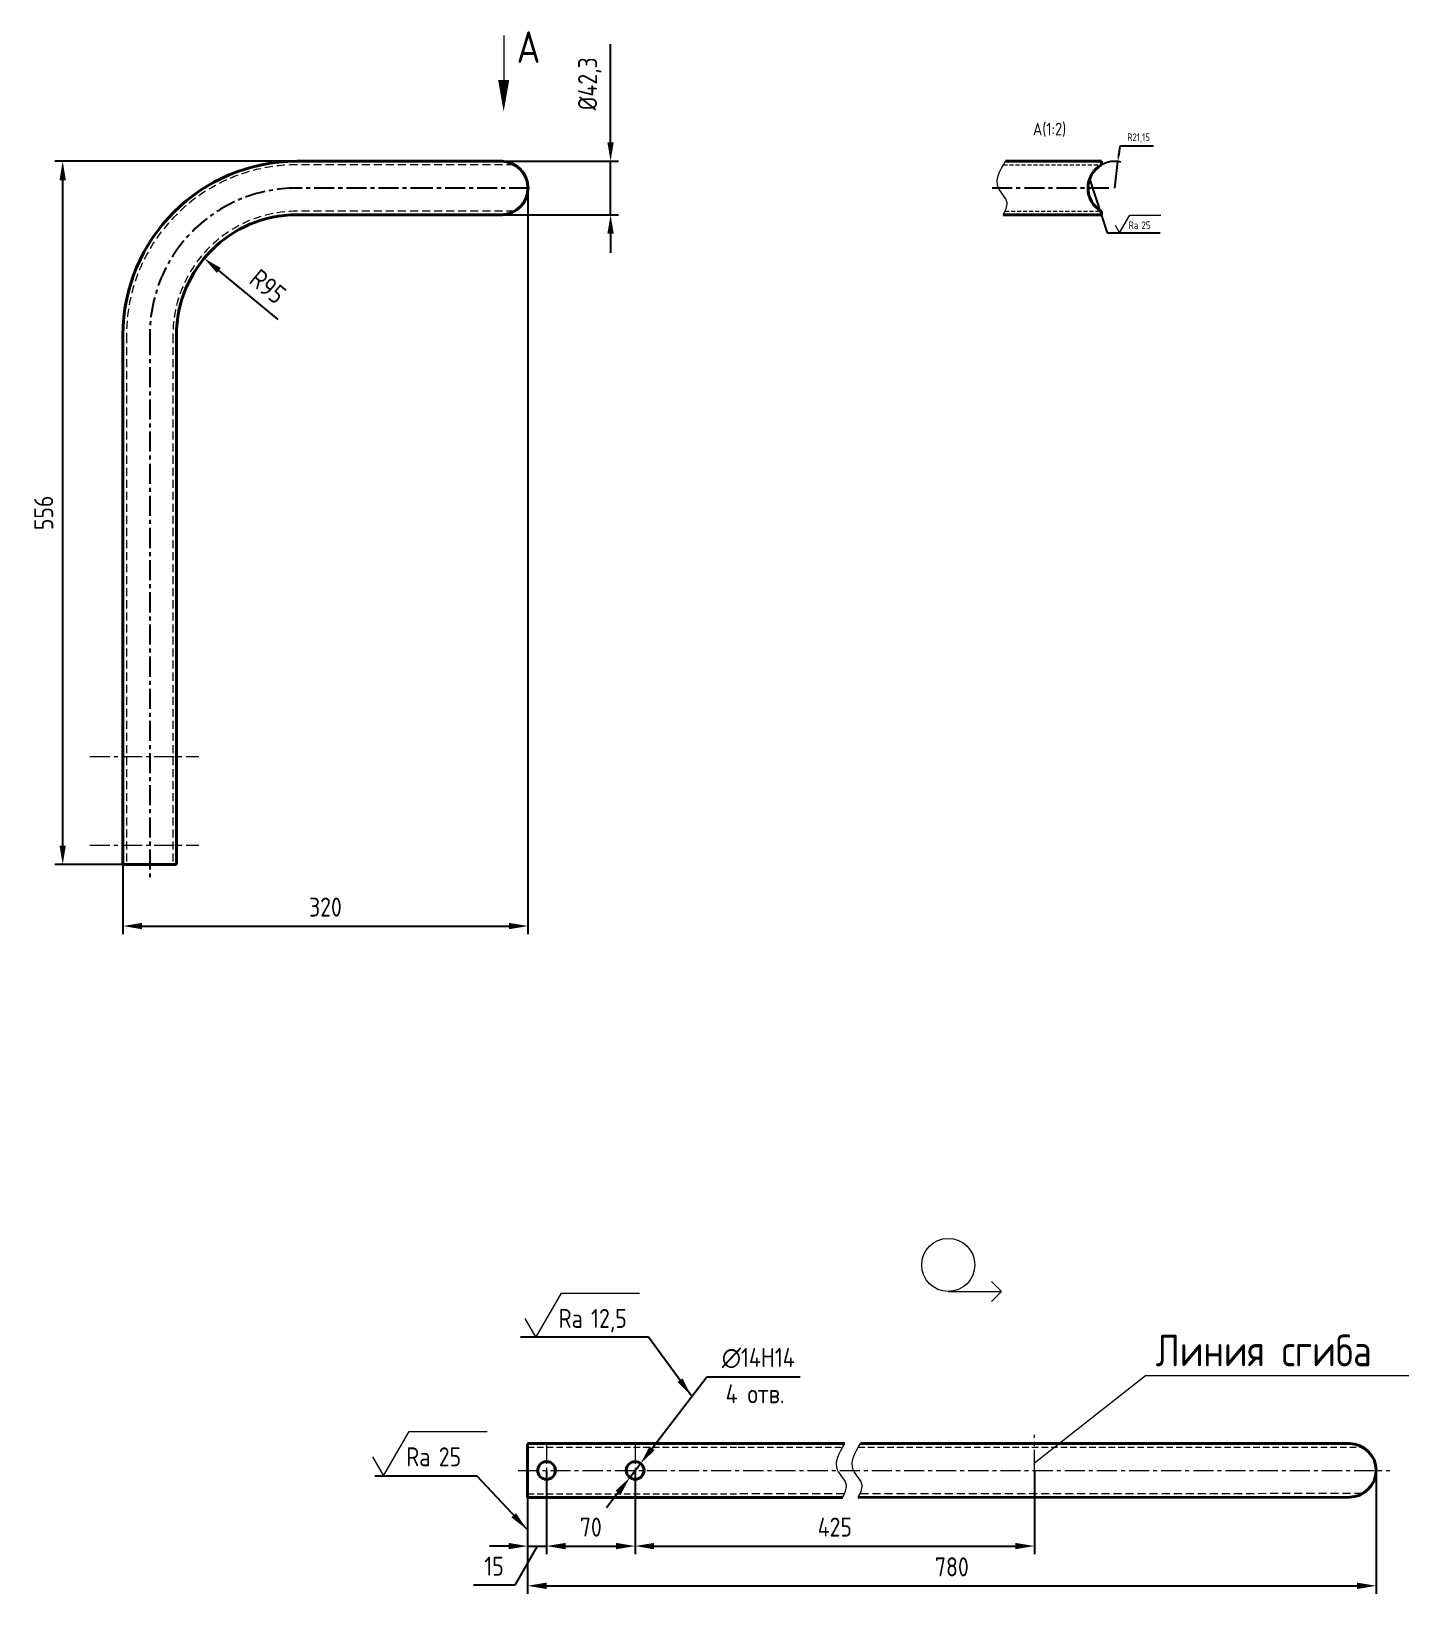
# Model space of a CAD drawing. Header units: millimetres. Extents: x 164 to 1253, y -438 to 796.
import ezdxf
from ezdxf.enums import TextEntityAlignment as Align

# ---------------------------------------------------------------- set-up
doc = ezdxf.new("R2010")
doc.units = ezdxf.units.MM
for name, pattern in [('CENTER', [50.8, 31.75, -6.35, 6.35, -6.35]), ('HIDDEN', [9.525, 6.35, -3.175]), ('PHANTOM', [63.5, 31.75, -6.35, 6.35, -6.35, 6.35, -6.35])]:
    doc.linetypes.add(name, pattern=pattern)
for name, color, linetype, lineweight in [('AM_5', 3, 'Continuous', 25), ('Bord', 1, 'Continuous', 18), ('Cen', 5, 'CENTER', 18), ('Con', 6, 'Continuous', 40), ('Cont', 6, 'Continuous', 18), ('Dim', 7, 'Continuous', 18), ('Hide', 2, 'HIDDEN', 18), ('Phan', 5, 'PHANTOM', 18), ('Text', 3, 'Continuous', 18), ('Textb', 6, 'Continuous', 18)]:
    doc.layers.add(name, color=color, linetype=linetype, lineweight=lineweight)
doc.layers.add('Cent', color=5, linetype='CENTER')
doc.styles.add('Style1', font='romans.shx', dxfattribs={"width": 0.8})
doc.dimstyles.new('LIN 4', dxfattribs={"dimscale": 4, "dimtxt": 3, "dimasz": 3, "dimexe": 1.5, "dimexo": 0, "dimgap": 1.5, "dimtad": 1, "dimdec": 4, "dimrnd": 1, "dimdsep": 46, "dimtxsty": 'Style1', "dimcen": 0, "dimdle": 2, "dimclrd": 256, "dimclrt": 3, "dimadec": 0, "dimazin": 0, "dimtfac": 0.666667, "dimtdec": 4, "dimtmove": 0, "dimatfit": 0, "dimfxl": 1, "dimtvp": 0.833333, "dimtolj": 1, "dimtzin": 0, "dimarcsym": 0})
doc.dimstyles.new('LIN10', dxfattribs={"dimscale": 10, "dimtxt": 3, "dimasz": 3, "dimexe": 1.5, "dimexo": 0, "dimgap": 1, "dimtad": 1, "dimdec": 0, "dimzin": 12, "dimdsep": 46, "dimtxsty": 'Style1', "dimcen": 0, "dimclrt": 3, "dimadec": 0, "dimazin": 0, "dimtfac": 1, "dimtdec": 0, "dimtmove": 0, "dimatfit": 3, "dimfxl": 1, "dimtolj": 1, "dimtzin": 12, "dimarcsym": 0})
doc.dimstyles.new('Lin5$0', dxfattribs={"dimscale": 5, "dimtxt": 3, "dimasz": 3, "dimexe": 1.25, "dimexo": 0, "dimgap": 1.5, "dimtad": 1, "dimtxsty": 'Style1', "dimcen": 2.5, "dimclrt": 3, "dimadec": 0, "dimazin": 0, "dimtfac": 1, "dimtmove": 0, "dimatfit": 3, "dimfxl": 1, "dimarcsym": 0})
doc.dimstyles.new('Lin5$3', dxfattribs={"dimscale": 5, "dimtxt": 3, "dimasz": 3, "dimexe": 1.25, "dimexo": 0, "dimgap": 1.5, "dimtad": 1, "dimtoh": 1, "dimtxsty": 'Style1', "dimcen": 2.5, "dimclrt": 3, "dimadec": 0, "dimazin": 0, "dimtfac": 1, "dimtmove": 0, "dimatfit": 3, "dimfxl": 1, "dimarcsym": 0})
doc.dimstyles.new('Lin5$4', dxfattribs={"dimscale": 5, "dimtxt": 3, "dimasz": 3, "dimexe": 1.25, "dimexo": 0, "dimgap": 1.5, "dimtad": 1, "dimtoh": 1, "dimtxsty": 'Style1', "dimcen": 2.5, "dimclrt": 3, "dimadec": 0, "dimazin": 0, "dimtfac": 1, "dimtmove": 0, "dimatfit": 3, "dimfxl": 1, "dimarcsym": 0})

# ---------------------------------------------------------------- blocks, each defined once
blk = doc.blocks.new('*D14')
at = {"layer": 'Defpoints', "color": 0, "transparency": 16777216}
for p in [(189.2, 693.3), (393.3, 693.3), (258, 137.7)]:
    blk.add_point(p, dxfattribs=at)
at = {"layer": 'Dim', "color": 0, "lineweight": -2, "transparency": 16777216}
for p, q in [((393.3, 693.3), (182.9, 693.3)), ((189.2, 152.7), (189.2, 678.3)), ((258, 137.7), (182.9, 137.7))]:
    blk.add_line(p, q, dxfattribs=at)
at = {"layer": 'Dim', "color": 0, "transparency": 16777216}
for points in [[(186.7, 678.3), (191.7, 678.3), (189.2, 693.3)], [(186.7, 152.7), (191.7, 152.7), (189.2, 137.7)]]:
    blk.add_solid(points, dxfattribs=at)
at = {"layer": 'Dim', "color": 3, "lineweight": 18, "transparency": 16777216, "insert": (174.2, 415.5), "char_height": 15, "attachment_point": 5, "rotation": 90, "style": 'Style1'}
blk.add_mtext('556', dxfattribs=at)
blk = doc.blocks.new('*D15')
at = {"layer": 'Defpoints', "color": 0, "transparency": 16777216}
for p in [(301, 616.6), (374.1, 556)]:
    blk.add_point(p, dxfattribs=at)
at = {"layer": 'Dim', "color": 0, "lineweight": -2, "transparency": 16777216}
blk.add_line((359.4, 568.2), (312.5, 607.1), dxfattribs=at)
at = {"layer": 'Dim', "color": 0, "transparency": 16777216}
blk.add_solid([(314.1, 609), (310.9, 605.1), (301, 616.6)], dxfattribs=at)
at = {"layer": 'Dim', "color": 3, "lineweight": 18, "transparency": 16777216, "insert": (351.3, 594.4), "char_height": 15, "attachment_point": 5, "rotation": 320.3367, "style": 'Style1'}
blk.add_mtext('R95', dxfattribs=at)
blk = doc.blocks.new('*D19')
at = {"layer": 'Defpoints', "color": 0, "transparency": 16777216}
for p in [(556.5, -341), (571.5, -340.9), (571.5, -400.7)]:
    blk.add_point(p, dxfattribs=at)
at = {"layer": 'Dim', "color": 0, "lineweight": -2, "transparency": 16777216}
for p, q in [((556.5, -341), (556.5, -407)), ((571.5, -340.9), (571.5, -407)), ((541.5, -400.7), (526.5, -400.7)), ((564, -400.7), (546.4, -431.6)), ((556.5, -400.7), (571.5, -400.7)), ((556.5, -400.7), (571.5, -400.7)), ((586.5, -400.7), (601.5, -400.7)), ((546.4, -431.6), (513.7, -431.6))]:
    blk.add_line(p, q, dxfattribs=at)
at = {"layer": 'Dim', "color": 0, "transparency": 16777216}
for points in [[(541.5, -398.2), (541.5, -403.2), (556.5, -400.7)], [(586.5, -398.2), (586.5, -403.2), (571.5, -400.7)]]:
    blk.add_solid(points, dxfattribs=at)
at = {"layer": 'Dim', "color": 3, "lineweight": 18, "transparency": 16777216, "insert": (530.1, -416.6), "char_height": 15, "attachment_point": 5, "style": 'Style1'}
blk.add_mtext('15', dxfattribs=at)
blk = doc.blocks.new('*D20')
at = {"layer": 'Defpoints', "color": 0, "transparency": 16777216}
for p in [(571.5, -340.9), (641.5, -341), (641.5, -400.7)]:
    blk.add_point(p, dxfattribs=at)
at = {"layer": 'Dim', "color": 0, "lineweight": -2, "transparency": 16777216}
for p, q in [((571.5, -340.9), (571.5, -407)), ((641.5, -341), (641.5, -407)), ((586.5, -400.7), (626.5, -400.7))]:
    blk.add_line(p, q, dxfattribs=at)
at = {"layer": 'Dim', "color": 0, "transparency": 16777216}
for points in [[(586.5, -398.2), (586.5, -403.2), (571.5, -400.7)], [(626.5, -398.2), (626.5, -403.2), (641.5, -400.7)]]:
    blk.add_solid(points, dxfattribs=at)
at = {"layer": 'Dim', "color": 3, "lineweight": 18, "transparency": 16777216, "insert": (606.5, -385.7), "char_height": 15, "attachment_point": 5, "style": 'Style1'}
blk.add_mtext('70', dxfattribs=at)
blk = doc.blocks.new('*D21')
at = {"layer": 'Defpoints', "color": 0, "transparency": 16777216}
for p in [(641.5, -341), (957, -341), (957, -400.7)]:
    blk.add_point(p, dxfattribs=at)
at = {"layer": 'Dim', "color": 0, "lineweight": -2, "transparency": 16777216}
for p, q in [((641.5, -341), (641.5, -407)), ((957, -341), (957, -407)), ((656.5, -400.7), (942, -400.7))]:
    blk.add_line(p, q, dxfattribs=at)
at = {"layer": 'Dim', "color": 0, "transparency": 16777216}
for points in [[(656.5, -398.2), (656.5, -403.2), (641.5, -400.7)], [(942, -398.2), (942, -403.2), (957, -400.7)]]:
    blk.add_solid(points, dxfattribs=at)
at = {"layer": 'Dim', "color": 3, "lineweight": 18, "transparency": 16777216, "insert": (799.3, -385.7), "char_height": 15, "attachment_point": 5, "style": 'Style1'}
blk.add_mtext('425', dxfattribs=at)
blk = doc.blocks.new('*D22')
at = {"layer": 'Defpoints', "color": 0, "transparency": 16777216}
for p in [(556.5, -341), (1227, -340.9), (1227, -432.1)]:
    blk.add_point(p, dxfattribs=at)
at = {"layer": 'Dim', "color": 0, "lineweight": -2, "transparency": 16777216}
for p, q in [((556.5, -341), (556.5, -438.4)), ((1227, -340.9), (1227, -438.4)), ((571.5, -432.1), (1212, -432.1))]:
    blk.add_line(p, q, dxfattribs=at)
at = {"layer": 'Dim', "color": 0, "transparency": 16777216}
for points in [[(571.5, -429.6), (571.5, -434.6), (556.5, -432.1)], [(1212, -429.6), (1212, -434.6), (1227, -432.1)]]:
    blk.add_solid(points, dxfattribs=at)
at = {"layer": 'Dim', "color": 3, "lineweight": 18, "transparency": 16777216, "insert": (891.8, -417.1), "char_height": 15, "attachment_point": 5, "style": 'Style1'}
blk.add_mtext('780', dxfattribs=at)
blk = doc.blocks.new('*D23')
at = {"layer": 'Defpoints', "color": 0, "transparency": 16777216}
for p in [(645.8, -335.5), (637.3, -346.6)]:
    blk.add_point(p, dxfattribs=at)
at = {"layer": 'Dim', "color": 0, "lineweight": -2, "transparency": 16777216}
for p, q in [((698.1, -267.2), (654.9, -323.6)), ((771.9, -267.2), (698.1, -267.2)), ((637.3, -346.6), (645.8, -335.5)), ((628.1, -358.5), (619, -370.4))]:
    blk.add_line(p, q, dxfattribs=at)
at = {"layer": 'Dim', "color": 0, "transparency": 16777216}
for points in [[(652.9, -322), (656.9, -325.1), (645.8, -335.5)], [(626.1, -356.9), (630.1, -360), (637.3, -346.6)]]:
    blk.add_solid(points, dxfattribs=at)
at = {"layer": 'Dim', "color": 3, "lineweight": 18, "transparency": 16777216, "insert": (738.8, -252.2), "char_height": 15, "attachment_point": 5, "style": 'Style1'}
blk.add_mtext('∅14Н14', dxfattribs=at)
blk = doc.blocks.new('sherISO_01')
at = {"layer": 'Text'}
blk.add_line((4.04, 7), (16.36, 7), dxfattribs=at)
blk.add_lwpolyline([(-1.73, 3), (0, 0), (4.04, 7)], dxfattribs=at)
at = {"layer": 'Text', "style": 'Style1', "width": 0.8}
blk.add_text('Ra', height=3, dxfattribs=at).set_placement((3.58, 1.5))
blk.add_attdef('12,5', (8.73, 1.5), '', height=3, dxfattribs=at)
blk = doc.blocks.new('*D24')
at = {"layer": 'Defpoints', "color": 0, "transparency": 16777216}
for p in [(503.3, 693.3), (622.1, 693.3), (503.3, 651)]:
    blk.add_point(p, dxfattribs=at)
at = {"layer": 'Dim', "color": 0, "lineweight": -2, "transparency": 16777216}
for p, q in [((622.1, 708.3), (622.1, 785.7)), ((503.3, 693.3), (628.4, 693.3)), ((622.1, 651), (622.1, 693.3)), ((503.3, 651), (628.4, 651)), ((622.1, 636), (622.1, 621))]:
    blk.add_line(p, q, dxfattribs=at)
at = {"layer": 'Dim', "color": 0, "transparency": 16777216}
for points in [[(619.6, 708.3), (624.6, 708.3), (622.1, 693.3)], [(619.6, 636), (624.6, 636), (622.1, 651)]]:
    blk.add_solid(points, dxfattribs=at)
at = {"layer": 'Dim', "color": 3, "lineweight": 18, "transparency": 16777216, "insert": (605.7, 754.5), "char_height": 15, "attachment_point": 5, "rotation": 90, "style": 'Style1'}
blk.add_mtext('%%C42,3', dxfattribs=at)
blk = doc.blocks.new('ZNAK09')
at = {"layer": 'Cont'}
for p, q in [((8.51, 0.22), (14.53, 0.22)), ((14.53, 0.22), (13.4, 1.35)), ((14.53, 0.22), (13.4, -0.91))]:
    blk.add_line(p, q, dxfattribs=at)
blk.add_circle((8.51, 3.22), 3, dxfattribs=at)
at = {"layer": 'Textb', "style": 'Style1', "width": 0.8}
blk.add_attdef('А', text='', height=6, dxfattribs=at).set_placement((3.83, 0.22), align=Align.RIGHT)
blk = doc.blocks.new('*D26')
at = {"layer": 'Defpoints', "color": 0, "transparency": 16777216}
for p in [(556.8, 672.1), (236.8, 137.7), (556.8, 89.1)]:
    blk.add_point(p, dxfattribs=at)
at = {"layer": 'Dim', "color": 0, "lineweight": -2, "transparency": 16777216}
for p, q in [((556.8, 672.1), (556.8, 82.8)), ((236.8, 137.7), (236.8, 82.8)), ((251.8, 89.1), (541.8, 89.1))]:
    blk.add_line(p, q, dxfattribs=at)
at = {"layer": 'Dim', "color": 0, "transparency": 16777216}
for points in [[(251.8, 91.6), (251.8, 86.6), (236.8, 89.1)], [(541.8, 91.6), (541.8, 86.6), (556.8, 89.1)]]:
    blk.add_solid(points, dxfattribs=at)
at = {"layer": 'Dim', "color": 3, "lineweight": 18, "transparency": 16777216, "insert": (396.8, 104.1), "char_height": 15, "attachment_point": 5, "style": 'Style1'}
blk.add_mtext('320', dxfattribs=at)
blk = doc.blocks.new('*D30')
at = {"layer": 'AM_5', "color": 0, "lineweight": -2, "transparency": 16777216}
for p, q in [((1024.4, 705.1), (1023.7, 699.1)), ((1051.2, 705.1), (1024.4, 705.1)), ((1020.5, 672.1), (1023, 693.1))]:
    blk.add_line(p, q, dxfattribs=at)
blk.add_arc((1020.5, 672.1), 21.1, 76.5696, 119.8177, dxfattribs=at)
at = {"layer": 'AM_5', "color": 0, "transparency": 16777216}
blk.add_solid([(1022.7, 699.2), (1024.7, 699), (1023, 693.1)], dxfattribs=at)
at = {"layer": 'Defpoints', "color": 0, "transparency": 16777216}
for p in [(1023, 693.1), (1020.5, 672.1)]:
    blk.add_point(p, dxfattribs=at)
at = {"layer": 'AM_5', "color": 3, "transparency": 16777216, "insert": (1039.3, 711.6), "char_height": 6, "attachment_point": 5, "style": 'Style1'}
blk.add_mtext('R21,15', dxfattribs=at)

msp = doc.modelspace()

# ---------------------------------------------------------------- linework, layer by layer
at = {"layer": 'Bord'}
for points, knots in [([(932.377, 650.989), (934.086, 654.209), (938.213, 661.986), (923.049, 674.254), (929.948, 686.118), (934.118, 693.289)], [0, 0, 0, 0, 9.91633489, 23.95031449, 45.39141558, 45.39141558, 45.39141558, 45.39141558]), ([(805.409, -362.261), (807.137, -358.959), (811.258, -351.087), (796.11, -338.765), (802.992, -326.9), (807.151, -319.728)], [0, 0, 0, 0, 10.13776552, 24.17174511, 45.6128462, 45.6128462, 45.6128462, 45.6128462]), ([(817.764, -362.205), (819.488, -358.923), (823.61, -351.074), (808.458, -338.765), (815.344, -326.9), (819.506, -319.728)], [0, 0, 0, 0, 10.08478292, 24.11876251, 45.5598636, 45.5598636, 45.5598636, 45.5598636])]:
    msp.add_open_spline(points, degree=3, knots=knots, dxfattribs=at)
at = {"layer": 'Cen', "ltscale": 0.5}
for p, q in [((210.655, 222.93), (296.838, 222.93)), ((210.655, 152.93), (296.838, 152.93)), ((571.533, -319.743), (571.533, -362.043)), ((641.533, -319.743), (641.533, -362.043)), ((549.194, -341.013), (1237.735, -341.013))]:
    msp.add_line(p, q, dxfattribs=at)
at = {"layer": 'Cent', "ltscale": 0.5}
msp.add_line((1015.729, 672.139), (921.832, 672.139), dxfattribs=at)
msp.add_lwpolyline([(557.977, 672.139), (480.021, 672.139), (374.127, 672.139, 0.41421356), (257.977, 555.989), (257.977, 127.714)], format="xyb", dxfattribs=at)
at = {"layer": 'Con'}
for p, q in [((934.118, 693.289), (1010.029, 693.289)), ((1010.029, 690.489), (1010.029, 693.289)), ((1010.029, 650.989), (1010.029, 653.789)), ((236.827, 137.714), (279.127, 137.714)), ((279.127, 137.714), (236.827, 137.714)), ((556.533, -319.728), (720.439, -319.728)), ((556.533, -319.863), (556.533, -362.163))]:
    msp.add_line(p, q, dxfattribs=at)
at = {"layer": 'Con', "ltscale": 0.5}
msp.add_line((932.377, 650.989), (1010.029, 650.989), dxfattribs=at)
at = {"layer": 'Con'}
for points in [[(536.827, 693.289), (374.127, 693.289, 0.41421356), (236.827, 555.989), (236.827, 137.714)], [(536.827, 650.989), (374.127, 650.989, 0.41421356), (279.127, 555.989), (279.127, 137.714)]]:
    msp.add_lwpolyline(points, format="xyb", dxfattribs=at)
for points in [[(720.439, -319.728), (807.151, -319.728)], [(819.506, -319.728), (982.605, -319.728), (1205.876, -319.728)], [(805.409, -362.261), (723.537, -362.298), (556.533, -362.298)], [(1205.902, -362.028), (817.764, -362.205)]]:
    msp.add_lwpolyline(points, dxfattribs=at)
for centre in [(571.533, -340.993), (641.533, -340.893)]:
    msp.add_circle(centre, 7, dxfattribs=at)
for centre, start, end in [((535.677, 672.139), 270, 90), ((1020.546, 672.139), 119.817653, 240.182347), ((1205.876, -340.878), 270, 90)]:
    msp.add_arc(centre, 21.15, start, end, dxfattribs=at)
at = {"layer": 'Dim'}
for p, q in [((957.026, -335.031), (1044.82, -265.841)), ((1044.82, -265.841), (1252.806, -265.841))]:
    msp.add_line(p, q, dxfattribs=at)
at = {"layer": 'Hide', "ltscale": 0.5}
for p, q in [((932.504, 690.489), (1010.029, 690.489)), ((933.815, 653.789), (1010.029, 653.789))]:
    msp.add_line(p, q, dxfattribs=at)
at = {"layer": 'Hide', "ltscale": 0.8}
for p, q in [((556.533, -322.528), (722.998, -322.528)), ((556.533, -359.498), (722.036, -359.498))]:
    msp.add_line(p, q, dxfattribs=at)
at = {"layer": 'Hide'}
for p, q in [((806.827, -359.466), (722.036, -359.498)), ((1216.318, -359.271), (819.181, -359.42))]:
    msp.add_line(p, q, dxfattribs=at)
for points in [[(546.193, 690.489), (374.127, 690.489, 0.41421356), (239.627, 555.989), (239.627, 137.714)], [(546.193, 653.789), (374.127, 653.789, 0.41421356), (276.327, 555.989), (276.327, 137.714)]]:
    msp.add_lwpolyline(points, format="xyb", dxfattribs=at)
at = {"layer": 'Hide', "ltscale": 0.8}
for points in [[(722.998, -322.528), (805.541, -322.528)], [(817.895, -322.528), (985.164, -322.528), (1216.393, -322.528)]]:
    msp.add_lwpolyline(points, dxfattribs=at)
at = {"layer": 'Phan', "ltscale": 0.5}
msp.add_line((957.026, -372.347), (957.026, -312.783), dxfattribs=at)
at = {"layer": 'Text'}
msp.add_lwpolyline([(537.644, 792.603), (537.644, 757.603)], dxfattribs=at)
msp.add_lwpolyline([(537.644, 732.603, 0, 8.8, 0), (537.644, 757.603, 8.8, 8.8, 0)], format="xyseb", dxfattribs=at)

# ---------------------------------------------------------------- block references
at = {"layer": 'Dim'}
for p, xscale, yscale, zscale, values in [((1024.222, 636.747), 2, 2, 2, {'12,5': '25'}), ((563.094, -235.866), 5, 5, 5, {'12,5': '12,5'}), ((442.709, -345.178), 5, 5, 5, {'12,5': '25'})]:
    msp.add_blockref('sherISO_01', p, dxfattribs=dict(at, xscale=xscale, yscale=yscale, zscale=zscale)).add_auto_attribs(values)
at = {"layer": 'Dim', "xscale": 7, "yscale": 7, "zscale": 7}
msp.add_blockref('ZNAK09', (829.372, -201.146), dxfattribs=at)

# ---------------------------------------------------------------- texts
at = {"layer": 'Dim', "style": 'Style1', "width": 0.8}
msp.add_text('Линия сгиба', height=25, dxfattribs=at).set_placement((1052.863, -258.704))
at = {"layer": 'Dim', "color": 3, "lineweight": 18, "insert": (736.298, -280.361), "char_height": 15, "attachment_point": 5, "style": 'Style1'}
msp.add_mtext('4 отв.', dxfattribs=at)
at = {"layer": 'Textb', "style": 'Style1', "width": 0.8}
for tag, p, height in [('А', (547.889, 771.005), 25), ('А(1:2)', (955.808, 713.717), 10)]:
    msp.add_attdef(tag, p, 'А', height=height, dxfattribs=at)

# ---------------------------------------------------------------- dimensions: what is measured, and where the dimension line sits
at = {"layer": 'AM_5'}
dim = msp.add_radius_dim(center=(1020.546, 672.139), mpoint=(1022.998, 693.147), dimstyle='Lin5$4', override={"dimscale": 2, "dimpost": ''}, dxfattribs=at)
dim.commit()
dim.dimension.update_dxf_attribs({"geometry": '*D30', "text_midpoint": (1039.275, 711.637)})
at = {"layer": 'Dim', "lineweight": 18}
dim = msp.add_linear_dim(base=(622.119, 693.289), p1=(503.305, 650.989), p2=(503.305, 693.289), angle=90, text='%%C<>', dimstyle='Lin5$0', dxfattribs=at)
dim.commit()
dim.dimension.update_dxf_attribs({"geometry": '*D24', "text_midpoint": (605.69, 754.503)})
for base, p1, p2, angle, override, picture, middle in [((189.195, 693.289), (257.977, 137.714), (393.294, 693.289), 90, {"dimscale": 5, "dimdec": 0, "dimpost": ''}, '*D14', (174.195, 415.502)), ((556.827, 89.085), (236.827, 137.714), (556.827, 672.139), 0, {"dimscale": 5, "dimpost": ''}, '*D26', (396.827, 104.085))]:
    dim = msp.add_linear_dim(base=base, p1=p1, p2=p2, angle=angle, dimstyle='Lin5$0', override=override, dxfattribs=at)
    dim.commit()
    dim.dimension.update_dxf_attribs({"geometry": picture, "text_midpoint": middle})
dim = msp.add_radius_dim(center=(374.127, 555.989), mpoint=(300.995, 616.625), dimstyle='Lin5$4', override={"dimscale": 5, "dimlfac": 1, "dimpost": ''}, dxfattribs=at)
dim.commit()
dim.dimension.update_dxf_attribs({"geometry": '*D15', "text_midpoint": (341.74, 582.842), "dimtype": 164})
dim = msp.add_diameter_dim_2p(p1=(637.253, -346.568), p2=(645.772, -335.459), text='<>Н14', dimstyle='Lin5$3', dxfattribs=at)
dim.commit()
dim.dimension.update_dxf_attribs({"geometry": '*D23', "text_midpoint": (738.755, -267.205), "dimtype": 163})
dim = msp.add_linear_dim(base=(571.533, -400.739), p1=(556.533, -341.013), p2=(571.533, -340.893), dimstyle='Lin5$0', override={"dimtmove": 1}, dxfattribs=at)
dim.commit()
dim.dimension.update_dxf_attribs({"geometry": '*D19', "text_midpoint": (538.949, -431.641), "dimtype": 160})
for base, p1, p2, text, override, picture, middle in [((1227.026, -432.117), (556.533, -341.013), (1227.026, -340.874), '780', {"dimpost": ''}, '*D22', (891.779, -417.117)), ((957.026, -400.739), (641.533, -341.013), (957.026, -341.013), '425', {"dimscale": 5, "dimpost": ''}, '*D21', (799.279, -385.739))]:
    dim = msp.add_linear_dim(base=base, p1=p1, p2=p2, text=text, dimstyle='Lin5$0', override=override, dxfattribs=at)
    dim.commit()
    dim.dimension.update_dxf_attribs({"geometry": picture, "text_midpoint": middle})
dim = msp.add_linear_dim(base=(641.533, -400.739), p1=(571.533, -340.893), p2=(641.533, -341.013), dimstyle='Lin5$0', override={"dimscale": 5}, dxfattribs=at)
dim.commit()
dim.dimension.update_dxf_attribs({"geometry": '*D20', "text_midpoint": (606.533, -385.739)})

# ---------------------------------------------------------------- leaders
at = {"layer": 'Dim'}
for points, dimstyle in [([(1000.886, 678.642), (1014.459, 636.747), (1056.27, 636.747)], 'LIN 4'), ([(685.791, -281.836), (652.209, -235.581), (550.96, -235.581)], 'LIN10')]:
    msp.add_leader(points, dimstyle=dimstyle, override={"dimasz": 1.5}, dxfattribs=at)
at = {"layer": 'Dim', "lineweight": 18}
msp.add_leader([(555.821, -387.327), (516.757, -345.433), (435.743, -345.433)], dimstyle='LIN10', override={"dimasz": 1.5}, dxfattribs=at)

doc.saveas('drawing.dxf')
